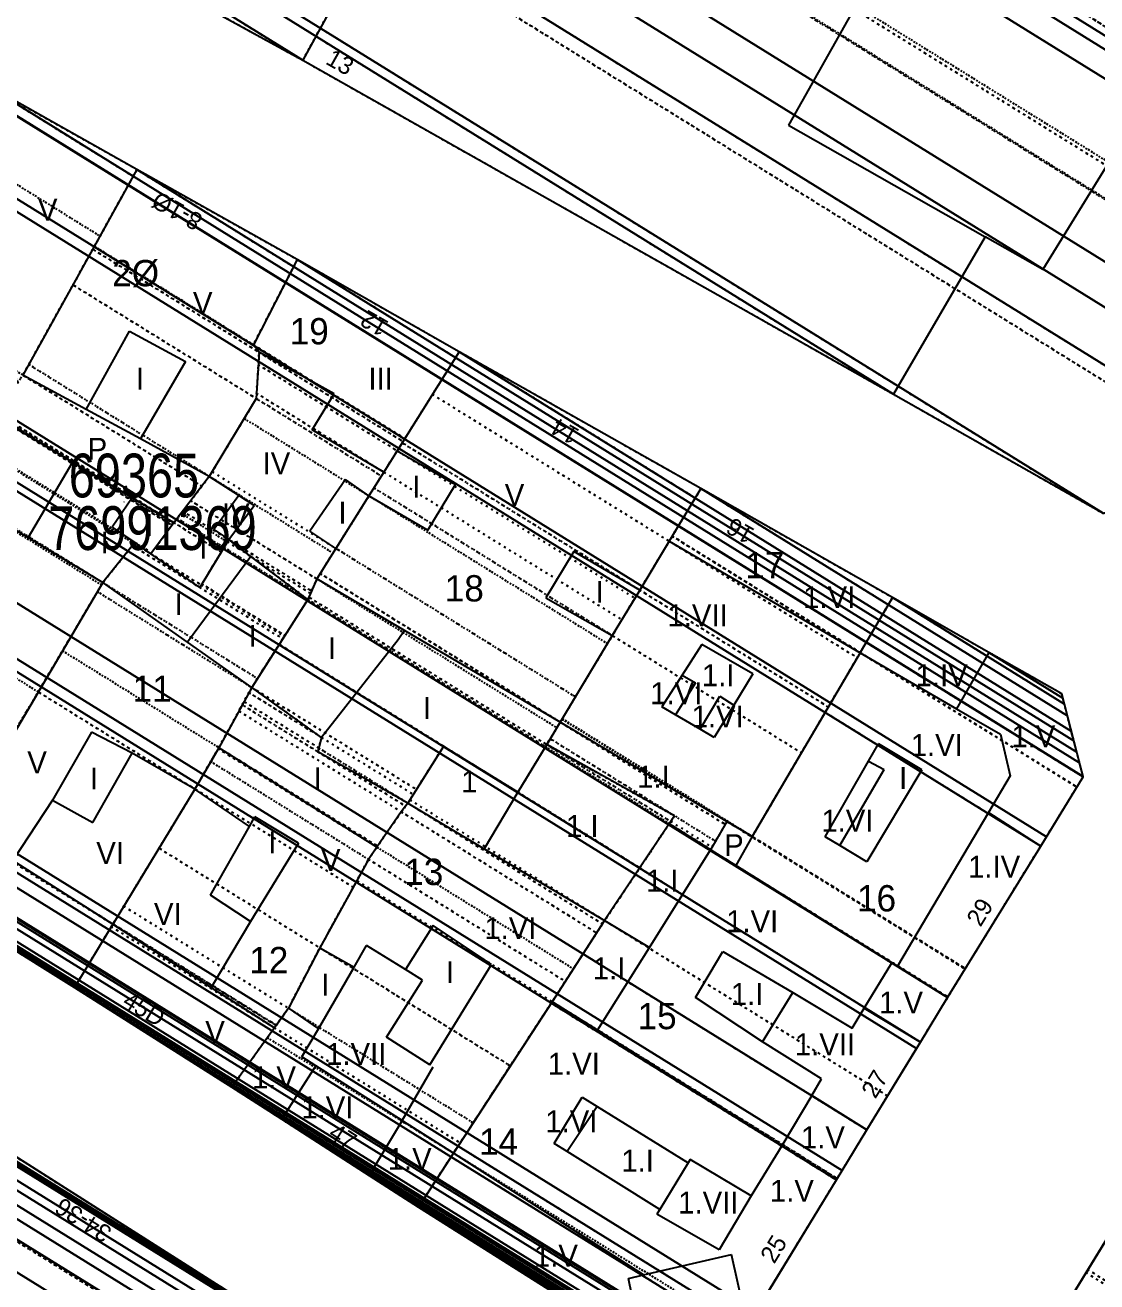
# Model space of a CAD drawing. Extents: x 676646 to 677304, y 613389 to 613969.
# Drawn here: x 676989.6 to 677050.8, y 613655.2 to 613726.9 of the extents above; entities that cross this region are included whole.
import ezdxf
from ezdxf.enums import TextEntityAlignment as Align

# ---------------------------------------------------------------- set-up
doc = ezdxf.new("R2010")
doc.units = 0
doc.header["$MEASUREMENT"] = 0
doc.linetypes.add('DOT', pattern=[0.25, 0, -0.25])
doc.layers.get('0').update_dxf_attribs({"linetype": 'CONTINUOUS'})
for name, color, linetype in [('10', 7, 'CONTINUOUS'), ('11', 7, 'CONTINUOUS'), ('12', 7, 'CONTINUOUS'), ('13', 7, 'CONTINUOUS'), ('22', 7, 'CONTINUOUS'), ('25', 7, 'CONTINUOUS'), ('26', 7, 'CONTINUOUS'), ('27', 7, 'CONTINUOUS'), ('62', 7, 'CONTINUOUS'), ('CONSTRUCTION_CLASS', 7, 'CONTINUOUS')]:
    doc.layers.add(name, color=color, linetype=linetype)
doc.styles.get("Standard").update_dxf_attribs({"font": 'txt', "height": 0.2})

msp = doc.modelspace()

# ---------------------------------------------------------------- linework, layer by layer
at = {"layer": '10', "color": 215, "linetype": 'CONTINUOUS'}
for p, q in [((676995.01, 613730.68), (677005.46, 613724.93)), ((677005.46, 613724.93), (677039.16, 613705.87)), ((676996, 613718.69), (676986.879, 613723.827)), ((677005.15, 613713.56), (676996, 613718.69)), ((677014.39, 613708.3), (677005.15, 613713.56)), ((677028.17, 613700.49), (677014.39, 613708.3)), ((677039.16, 613705.87), (677051.11, 613699.08)), ((677039.098, 613694.272), (677028.17, 613700.49)), ((677044.59, 613691.147), (677039.098, 613694.272)), ((677048.75, 613688.78), (677044.59, 613691.147)), ((677049.97, 613684.04), (677048.75, 613688.78)), ((677047.549, 613680.096), (677049.97, 613684.04)), ((677042.24, 613671.45), (677047.549, 613680.096)), ((676983.64, 613677.52), (676992.44, 613672.03)), ((676992.44, 613672.03), (677001.41, 613666.34)), ((677040.688, 613668.905), (677042.24, 613671.45)), ((677037.634, 613663.895), (677040.688, 613668.905)), ((677004.81, 613652.38), (676979.79, 613668.27)), ((677001.41, 613666.34), (677004.269, 613664.501)), ((677004.269, 613664.501), (677009.255, 613661.294)), ((677035.895, 613661.041), (677037.634, 613663.895)), ((677009.255, 613661.294), (677012.06, 613659.49)), ((677030.83, 613652.734), (677035.895, 613661.041)), ((677053.31, 613660.93), (677045.047, 613647.454)), ((677012.06, 613659.49), (677024.844, 613651.421))]:
    msp.add_line(p, q, dxfattribs=at)
at = {"layer": '11', "color": 215, "linetype": 'CONTINUOUS'}
for p, q in [((677009.559, 613732.422), (677005.46, 613724.93)), ((676996, 613718.69), (676989.495, 613706.966)), ((677005.15, 613713.56), (677002.645, 613708.698)), ((677002.969, 613708.267), (677002.645, 613708.698)), ((677002.969, 613708.267), (677002.811, 613705.63)), ((677014.39, 613708.3), (677010.847, 613702.648)), ((677002.811, 613705.63), (677000.131, 613701.187)), ((676992.319, 613702.004), (676987.956, 613704.612)), ((677010.847, 613702.648), (677010.082, 613701.427)), ((676995.727, 613699.968), (676992.319, 613702.004)), ((677010.082, 613701.427), (677009.237, 613700.079)), ((677000.131, 613701.187), (676998.108, 613698.545)), ((676998.108, 613698.545), (676995.727, 613699.968)), ((677009.237, 613700.079), (677007.354, 613697.076)), ((677028.17, 613700.49), (677026.362, 613697.488)), ((676998.108, 613698.545), (676996.801, 613696.769)), ((676995.888, 613697.414), (676994.056, 613695.124)), ((676996.801, 613696.769), (676995.888, 613697.414)), ((677001.239, 613697.578), (676999.587, 613694.849)), ((677002.508, 613696.618), (677001.239, 613697.578)), ((677007.354, 613697.076), (677006.263, 613695.335)), ((677026.362, 613697.488), (677024.683, 613694.701)), ((676999.587, 613694.849), (676996.801, 613696.769)), ((677005.753, 613694.163), (677002.508, 613696.618)), ((676994.056, 613695.124), (676983.64, 613677.52)), ((677006.263, 613695.335), (677005.753, 613694.163)), ((677024.683, 613694.701), (677023.117, 613692.101)), ((677039.098, 613694.272), (677037.257, 613691.135)), ((677005.753, 613694.163), (677002.548, 613689.148)), ((677023.117, 613692.101), (677020.144, 613687.164)), ((677037.251, 613691.123), (677031.099, 613680.639)), ((677037.257, 613691.135), (677037.251, 613691.123)), ((677002.548, 613689.148), (677000.67, 613685.707)), ((677006.52, 613686.292), (677002.548, 613689.148)), ((677020.142, 613687.159), (677019.373, 613685.883)), ((677020.144, 613687.164), (677020.142, 613687.159)), ((677000.67, 613685.707), (676999.313, 613683.345)), ((677006.52, 613686.292), (677006.322, 613685.472)), ((677013.487, 613685.782), (677011.452, 613682.537)), ((677017.734, 613683.162), (677013.487, 613685.782)), ((677019.373, 613685.883), (677017.734, 613683.162)), ((677026.663, 613681.82), (677019.373, 613685.883)), ((677011.452, 613682.537), (677006.322, 613685.472)), ((676999.313, 613683.345), (676994.638, 613675.648)), ((677011.081, 613682.049), (677009.694, 613680.033)), ((677011.452, 613682.537), (677011.081, 613682.049)), ((677026.363, 613681.37), (677022.679, 613675.838)), ((677026.663, 613681.82), (677026.363, 613681.37)), ((677028.717, 613679.879), (677026.363, 613681.37)), ((677029.655, 613681.497), (677028.717, 613679.879)), ((677031.099, 613680.639), (677029.655, 613681.497)), ((677009.694, 613680.033), (677009.211, 613679.332)), ((677030.153, 613678.984), (677028.717, 613679.879)), ((677009.211, 613679.332), (677006.435, 613674.284)), ((677039.063, 613673.43), (677030.153, 613678.984)), ((676994.626, 613675.629), (676992.44, 613672.03)), ((676994.638, 613675.648), (676994.626, 613675.629)), ((677022.679, 613675.838), (677019.68, 613671.209)), ((677006.435, 613674.284), (677004.644, 613670.835)), ((677039.376, 613673.235), (677039.063, 613673.43)), ((677042.24, 613671.45), (677039.376, 613673.235)), ((677004.644, 613670.835), (677003.844, 613669.722)), ((677019.68, 613671.209), (677014.054, 613662.575)), ((677022.271, 613669.584), (677019.68, 613671.209)), ((677003.844, 613669.722), (677001.41, 613666.34)), ((677032.779, 613662.995), (677022.271, 613669.584)), ((677035.895, 613661.041), (677032.779, 613662.995)), ((677014.054, 613662.575), (677012.06, 613659.49))]:
    msp.add_line(p, q, dxfattribs=at)
at = {"layer": '12', "color": 15, "linetype": 'CONTINUOUS'}
for p, q in [((677043.801, 613740.078), (677033.16, 613721.233)), ((677063.725, 613739.112), (677047.665, 613712.994)), ((677033.16, 613721.233), (677044.377, 613714.854)), ((677044.377, 613714.854), (677039.16, 613705.87)), ((677047.665, 613712.994), (677044.377, 613714.854)), ((676993.115, 613704.999), (676995.585, 613709.465)), ((676995.585, 613709.465), (676998.77, 613707.736)), ((677007.246, 613705.892), (677002.969, 613708.267)), ((676998.77, 613707.736), (676996.199, 613703.323)), ((676993.115, 613704.999), (676989.495, 613706.966)), ((677005.988, 613703.835), (677007.246, 613705.892)), ((676996.199, 613703.323), (676993.115, 613704.999)), ((677010.082, 613701.427), (677005.988, 613703.835)), ((677000.131, 613701.187), (676996.199, 613703.323)), ((677010.847, 613702.648), (677014.176, 613700.726)), ((676992.319, 613702.004), (676989.789, 613697.692)), ((677001.819, 613700.093), (677000.131, 613701.187)), ((677007.902, 613701), (677005.861, 613698.062)), ((677009.237, 613700.079), (677007.902, 613701)), ((677012.603, 613698.113), (677014.176, 613700.726)), ((676985.127, 613700.489), (676989.789, 613697.692)), ((676995.727, 613699.968), (676994.583, 613698.282)), ((677001.819, 613700.093), (677000.386, 613698.153)), ((677002.689, 613699.529), (677001.819, 613700.093)), ((677009.237, 613700.079), (677012.603, 613698.113)), ((677001.239, 613697.578), (677002.689, 613699.529)), ((676994.583, 613698.282), (676995.888, 613697.414)), ((677000.386, 613698.153), (677001.239, 613697.578)), ((677007.354, 613697.076), (677005.861, 613698.062)), ((676989.789, 613697.692), (676994.056, 613695.124)), ((677026.362, 613697.488), (677037.251, 613691.123)), ((677002.508, 613696.618), (676998.885, 613691.725)), ((677020.918, 613696.892), (677019.325, 613694.263)), ((677024.683, 613694.701), (677020.918, 613696.892)), ((676998.885, 613691.725), (676994.056, 613695.124)), ((677011.261, 613692.393), (677006.263, 613695.335)), ((677019.325, 613694.263), (677023.117, 613692.101)), ((677011.261, 613692.393), (677010.901, 613691.855)), ((677020.144, 613687.164), (677011.261, 613692.393)), ((677002.548, 613689.148), (676998.885, 613691.725)), ((677010.901, 613691.855), (677006.52, 613686.292)), ((677028.225, 613691.587), (677027.096, 613689.838)), ((677031.127, 613689.919), (677028.225, 613691.587)), ((677037.251, 613691.123), (677042.756, 613687.929)), ((677044.59, 613691.147), (677042.756, 613687.929)), ((677031.127, 613689.919), (677030.045, 613688.138)), ((677027.096, 613689.838), (677025.932, 613688.034)), ((677027.854, 613689.403), (677026.721, 613687.575)), ((677027.096, 613689.838), (677027.854, 613689.403)), ((677028.118, 613686.763), (677029.251, 613688.642)), ((677029.251, 613688.642), (677030.045, 613688.138)), ((677026.721, 613687.575), (677025.932, 613688.034)), ((677030.045, 613688.138), (677028.925, 613686.294)), ((677042.756, 613687.929), (677045.248, 613686.484)), ((677029.655, 613681.497), (677020.144, 613687.164)), ((677028.118, 613686.763), (677026.721, 613687.575)), ((676993.409, 613686.587), (676991.181, 613682.716)), ((676995.729, 613685.389), (676993.409, 613686.587)), ((677028.925, 613686.294), (677028.118, 613686.763)), ((677045.248, 613686.484), (677045.816, 613684.096)), ((677009.694, 613680.033), (677000.67, 613685.707)), ((677037.735, 613684.945), (677038.302, 613685.935)), ((677040.767, 613684.439), (677038.302, 613685.935)), ((676993.488, 613681.432), (676995.729, 613685.389)), ((676999.313, 613683.345), (676995.729, 613685.389)), ((677035.258, 613680.623), (677037.735, 613684.945)), ((677037.735, 613684.945), (677038.615, 613684.464)), ((677036.088, 613680.12), (677038.615, 613684.464)), ((677040.767, 613684.439), (677037.629, 613679.185)), ((677045.816, 613684.096), (677044.577, 613682.007)), ((677002.413, 613681.216), (676999.313, 613683.345)), ((677017.734, 613683.162), (677015.811, 613679.936)), ((676991.181, 613682.716), (676988.922, 613679.268)), ((676991.181, 613682.716), (676993.488, 613681.432)), ((677011.452, 613682.537), (677015.811, 613679.936)), ((677044.577, 613682.007), (677039.376, 613673.235)), ((677044.577, 613682.007), (677047.549, 613680.096)), ((677002.413, 613681.216), (677002.725, 613681.77)), ((677005.224, 613680.265), (677002.725, 613681.77)), ((677000.203, 613677.289), (677002.413, 613681.216)), ((677031.099, 613680.639), (677030.153, 613678.984)), ((677036.088, 613680.12), (677035.258, 613680.623)), ((677005.224, 613680.265), (677002.477, 613675.787)), ((677015.811, 613679.936), (677022.679, 613675.838)), ((677025.23, 613674.309), (677028.717, 613679.879)), ((677037.629, 613679.185), (677036.088, 613680.12)), ((676988.922, 613679.268), (676994.626, 613675.629)), ((677002.477, 613675.787), (677000.203, 613677.289)), ((676994.626, 613675.629), (677000.241, 613672.031)), ((677002.477, 613675.787), (677000.241, 613672.031)), ((677012.902, 613675.564), (677011.321, 613673.042)), ((677016.232, 613673.342), (677012.902, 613675.564)), ((677022.679, 613675.838), (677025.23, 613674.309)), ((677006.435, 613674.284), (677008.384, 613673.178)), ((677008.384, 613673.178), (677009.105, 613674.422)), ((677011.321, 613673.042), (677009.105, 613674.422)), ((677022.271, 613669.584), (677025.23, 613674.309)), ((677027.859, 613671.452), (677029.422, 613674.068)), ((677029.422, 613674.068), (677033.418, 613671.743)), ((677037.49, 613670.838), (677039.063, 613673.43)), ((677006.351, 613669.668), (677008.384, 613673.178)), ((677012.284, 613672.442), (677011.321, 613673.042)), ((677012.708, 613667.611), (677016.232, 613673.342)), ((677000.241, 613672.031), (677003.844, 613669.722)), ((677010.236, 613669.19), (677012.284, 613672.442)), ((677031.684, 613668.926), (677027.859, 613671.452)), ((677031.684, 613668.926), (677033.418, 613671.743)), ((677033.418, 613671.743), (677036.804, 613669.706)), ((677004.644, 613670.835), (677006.351, 613669.668)), ((677036.804, 613669.706), (677037.49, 613670.838)), ((677037.49, 613670.838), (677040.688, 613668.905)), ((677005.401, 613668.064), (677006.351, 613669.668)), ((677012.708, 613667.611), (677010.236, 613669.19)), ((677035.054, 613666.814), (677031.684, 613668.926)), ((677006.199, 613667.556), (677005.401, 613668.064)), ((677004.269, 613664.501), (677006.199, 613667.556)), ((677011.125, 613664.432), (677006.199, 613667.556)), ((677011.125, 613664.432), (677012.903, 613667.486)), ((677034.505, 613665.864), (677035.054, 613666.814)), ((677019.806, 613663.129), (677021.406, 613665.761)), ((677021.406, 613665.761), (677022.252, 613665.237)), ((677034.505, 613665.864), (677032.779, 613662.995)), ((677037.634, 613663.895), (677034.505, 613665.864)), ((677022.252, 613665.237), (677020.537, 613662.67)), ((677022.252, 613665.237), (677027.445, 613662.025)), ((677011.125, 613664.432), (677009.255, 613661.294)), ((677011.202, 613664.384), (677011.125, 613664.432)), ((677014.054, 613662.575), (677011.202, 613664.384)), ((677020.537, 613662.67), (677019.806, 613663.129)), ((677025.825, 613659.353), (677020.537, 613662.67)), ((677032.779, 613662.995), (677031.045, 613660.128)), ((677024.9, 613655.625), (677014.054, 613662.575)), ((677027.445, 613662.025), (677025.825, 613659.353)), ((677027.556, 613662.209), (677027.445, 613662.025)), ((677031.045, 613660.128), (677027.556, 613662.209)), ((677031.045, 613660.128), (677029.203, 613657.052)), ((677025.825, 613659.353), (677025.665, 613659.088)), ((677029.203, 613657.052), (677025.665, 613659.088)), ((677024.9, 613655.625), (677029.912, 613656.795)), ((677030.83, 613652.734), (677029.912, 613656.795)), ((677024.042, 613655.425), (677024.9, 613655.625)), ((677024.844, 613651.421), (677024.042, 613655.425))]:
    msp.add_line(p, q, dxfattribs=at)

# ---------------------------------------------------------------- texts
at = {"layer": '13', "color": 15, "linetype": 'CONTINUOUS'}
for s, p in [('V', (676990.912, 613716.405)), ('V', (676999.755, 613711.079)), ('I', (676996.172, 613706.758)), ('III', (677009.903, 613706.758)), ('P', (676993.75, 613702.761)), ('IV', (677003.958, 613701.935)), ('I', (677011.936, 613700.603)), ('V', (677017.54, 613700.126)), ('IV', (677001.647, 613699.021)), ('I', (677007.728, 613699.121)), ('I', (676996.702, 613698.41)), ('I', (676994.162, 613697.413)), ('I', (676999.79, 613697.112)), ('I', (677022.399, 613694.599)), ('1.VI', (677035.49, 613694.296)), ('I', (676998.383, 613693.896)), ('1.VII', (677027.982, 613693.258)), ('I', (677002.603, 613692.087)), ('I', (677007.125, 613691.384)), ('1.I', (677029.156, 613689.841)), ('1.IV', (677041.903, 613689.841)), ('1.VI', (677026.765, 613688.813)), ('I', (677012.551, 613687.967)), ('1.VI', (677029.128, 613687.486)), ('1.VI', (677041.622, 613685.857)), ('1.V', (677047.133, 613686.36)), ('V', (676990.307, 613684.864)), ('I', (676993.56, 613683.948)), ('I', (677006.314, 613683.964)), ('1', (677014.961, 613683.778)), ('1.I', (677025.462, 613684.048)), ('I', (677039.706, 613683.981)), ('1.VI', (677036.527, 613681.54)), ('1.I', (677021.404, 613681.235)), ('I', (677003.729, 613680.31)), ('P', (677030.053, 613680.142)), ('VI', (676994.473, 613679.692)), ('V', (677007.058, 613679.299)), ('1.IV', (677044.893, 613678.915)), ('1.I', (677025.964, 613678.12)), ('VI', (676997.763, 613676.211)), ('1.VI', (677031.095, 613675.802)), ('1.VI', (677017.305, 613675.407)), ('I', (677013.858, 613672.895)), ('1.I', (677022.93, 613673.117)), ('I', (677006.752, 613672.181)), ('1.I', (677030.804, 613671.652)), ('1.V', (677039.584, 613671.164)), ('V', (677000.458, 613669.478)), ('1.VII', (677035.246, 613668.783)), ('1.VII', (677008.512, 613668.234)), ('1.VI', (677020.923, 613667.669)), ('1.V', (677003.818, 613666.891)), ('1.VI', (677006.864, 613665.182)), ('1.VI', (677020.78, 613664.389)), ('1.V', (677035.129, 613663.473)), ('1.V', (677011.561, 613662.243)), ('1.I', (677024.558, 613662.143)), ('1.V', (677033.359, 613660.421)), ('1.VII', (677028.593, 613659.75)), ('1.V', (677019.901, 613656.716))]:
    msp.add_text(s, height=1.25, dxfattribs=at).set_placement(p, align=Align.MIDDLE)
at = {"layer": '22', "color": 7, "linetype": 'CONTINUOUS'}
for s, rotation, p in [('13', 330.58764, (677007.595, 613724.827)), ('8-1%%c', 150.72258, (676998.289, 613716.326)), ('12', 150.34869, (677009.532, 613709.91)), ('14', 150.45702, (677020.409, 613703.75)), ('16', 150.36017, (677030.406, 613698.08)), ('29', 58.45093, (677044.076, 613676.325)), ('45D', 328.97601, (676996.411, 613670.796)), ('27', 58.63279, (677038.073, 613666.525)), ('47', 327.25118, (677007.752, 613663.52)), ('34-36', 147.5807, (676992.939, 613658.741)), ('25', 58.63279, (677032.311, 613657.105))]:
    msp.add_text(s, height=1, rotation=rotation, dxfattribs=at).set_placement(p, align=Align.MIDDLE)
at = {"layer": '25', "color": 215, "linetype": 'CONTINUOUS', "width": 0.8}
msp.add_text('69365', height=2.5, dxfattribs=at).set_placement((676995.832, 613701.237), align=Align.MIDDLE)
at = {"layer": '26', "color": 215, "linetype": 'CONTINUOUS', "width": 0.8}
msp.add_text('76991369', height=2.5, dxfattribs=at).set_placement((676996.886, 613698.237), align=Align.MIDDLE)
at = {"layer": '26', "color": 215, "linetype": 'CONTINUOUS'}
msp.add_text('O', height=0.1, dxfattribs=at).set_placement((676995.277, 613699.737), align=Align.MIDDLE)
at = {"layer": '27', "color": 215, "linetype": 'CONTINUOUS'}
for s, p in [('2%%c', (676995.929, 613712.787)), ('19', (677005.831, 613709.471)), ('17', (677031.812, 613696.127)), ('18', (677014.673, 613694.8)), ('11', (676996.87, 613689.073)), ('13', (677012.364, 613678.622)), ('16', (677038.188, 613677.115)), ('12', (677003.522, 613673.598)), ('15', (677025.67, 613670.382)), ('14', (677016.63, 613663.229))]:
    msp.add_text(s, height=1.5, dxfattribs=at).set_placement(p, align=Align.MIDDLE)

# ---------------------------------------------------------------- meshes
at = {"color": 7, "linetype": 'DOT'}
mesh = msp.add_polyface(dxfattribs=at)
corners = [(677005.46, 613724.93), (677005.46, 613724.93), (677039.16, 613705.87), (677006.209, 613726.3), (677051.11, 613699.08), (677006.462, 613726.762), (677059.697, 613701.336), (677009.559, 613732.422), (677060.74, 613701.61), (677009.937, 613733.108), (677064.972, 613708.461), (677013.6, 613740.312), (677013.832, 613740.168), (677065, 613708.508), (677013.628, 613740.359), (677013.858, 613740.216), (677065.858, 613709.896), (677014.453, 613741.767), (677065.977, 613710.089), (677019.476, 613738.92), (677069.378, 613715.596), (677025.913, 613742.545), (677022.628, 613744.582), (677069.385, 613715.607), (677025.918, 613742.557), (677022.666, 613744.573), (677022.634, 613744.593), (677069.385, 613715.607), (677025.918, 613742.557), (677022.634, 613744.593), (677070.862, 613717.998), (677027.105, 613745.127), (677072.001, 613719.842), (677028.021, 613747.11), (677075.837, 613726.053), (677032.808, 613752.732), (677077.016, 613727.962), (677021.627, 613762.303), (677078.365, 613730.146), (677066.824, 613737.302), (677024.205, 613763.726), (677078.41, 613730.218), (677070.999, 613734.813), (677066.868, 613737.375), (677024.29, 613763.773), (677079.63, 613732.194), (677072.455, 613736.643), (677068.064, 613739.366), (677026.621, 613765.06), (677079.638, 613732.207), (677072.81, 613736.44), (677068.071, 613739.378), (677026.635, 613765.068), (677079.64, 613732.21), (677068.073, 613739.381), (677026.639, 613765.071), (677068.978, 613740.887), (677028.402, 613766.044), (677068.64, 613741.298), (677028.574, 613766.139), (677068.822, 613741.462), (677036.6, 613761.44), (677028.811, 613766.269), (677068.827, 613741.467), (677036.613, 613761.44), (677033.42, 613763.42), (677028.818, 613766.273), (677069.129, 613741.74), (677037.34, 613761.45), (677029.21, 613766.49), (677070.112, 613742.631), (677039.71, 613761.48), (677071.135, 613743.557), (677040.005, 613762.858), (677071.416, 613743.812), (677061.33, 613750.065), (677040.086, 613763.236), (677071.418, 613743.813), (677061.332, 613750.067), (677060.926, 613750.319), (677040.087, 613763.239), (677071.461, 613743.852), (677061.363, 613750.113), (677052.796, 613755.424), (677042.542, 613761.782), (677071.501, 613743.888), (677061.393, 613750.156), (677044.886, 613760.39), (677079.265, 613750.916), (677067.113, 613758.45), (677077.265, 613752.981), (677067.512, 613759.028), (677068.446, 613760.382)]
mesh.append_faces([[corners[k] for k in face] for face in [(0, 1, 2, 3), (3, 2, 4, 5), (5, 4, 6, 7), (7, 6, 8, 9), (9, 8, 10, 12), (11, 11, 15, 14), (12, 10, 13, 15), (14, 13, 16, 17), (17, 16, 18, 19), (19, 18, 20, 22), (22, 21, 25, 26), (21, 20, 23, 24), (26, 25, 29, 29), (24, 23, 27, 28), (28, 27, 30, 31), (31, 30, 32, 33), (33, 32, 34, 35), (35, 34, 36, 37), (37, 36, 38, 40), (40, 39, 43, 44), (39, 38, 41, 42), (44, 43, 47, 48), (42, 41, 45, 46), (48, 47, 51, 52), (46, 45, 49, 50), (52, 51, 54, 55), (50, 49, 53, 53), (55, 54, 56, 57), (57, 56, 58, 59), (59, 58, 60, 62), (62, 61, 65, 66), (61, 60, 63, 64), (66, 65, 69, 69), (64, 63, 67, 68), (68, 67, 70, 71), (71, 70, 72, 73), (73, 72, 74, 76), (76, 75, 79, 80), (75, 74, 77, 78), (80, 79, 83, 84), (78, 77, 81, 82), (84, 83, 87, 87), (82, 81, 85, 86), (86, 85, 88, 89), (89, 88, 90, 91), (91, 90, 92, 92)]], dxfattribs={"vtx0": -1, "vtx2": -1, "color": 7})
mesh = msp.add_polyface(dxfattribs=at)
corners = [(676995.01, 613730.68), (676995.01, 613730.68), (677005.46, 613724.93), (676995.32, 613731.217), (677008.435, 613730.367), (676998.412, 613736.581), (677009.559, 613732.422), (676999.687, 613738.543), (677009.916, 613733.068), (677000.089, 613739.161), (677011.278, 613735.539), (677001.229, 613741.77), (677012.642, 613738.012), (677002.37, 613744.381), (677013.832, 613740.168), (677013.6, 613740.312), (677003.822, 613746.374), (677013.858, 613740.216), (677013.628, 613740.359), (677003.854, 613746.418), (677014.453, 613741.767), (677004.818, 613747.741), (677019.476, 613738.92), (677004.952, 613747.925), (677020.817, 613741.329), (677006.578, 613750.157), (677021.394, 613742.366), (677007.05, 613751.26), (677022.634, 613744.593), (677008.382, 613753.429), (677017.217, 613747.977), (677008.393, 613753.448), (677008.99, 613754.42)]
mesh.append_faces([[corners[k] for k in face] for face in [(0, 1, 2, 3), (3, 2, 4, 5), (5, 4, 6, 7), (7, 6, 8, 9), (9, 8, 10, 11), (11, 10, 12, 13), (13, 12, 14, 16), (16, 15, 18, 19), (15, 14, 17, 17), (19, 18, 20, 21), (21, 20, 22, 23), (23, 22, 24, 25), (25, 24, 26, 27), (27, 26, 28, 29), (29, 28, 30, 31), (31, 30, 32, 32)]], dxfattribs={"vtx0": -1, "vtx2": -1, "color": 7})
mesh = msp.add_polyface(dxfattribs=at)
corners = [(676983.64, 613677.52), (676974.85, 613683.117), (676983.704, 613677.628), (676974.85, 613683.117), (676985.861, 613681.274), (676977.007, 613686.763), (676985.865, 613681.28), (676977.011, 613686.769), (676990.368, 613688.891), (676981.514, 613694.381), (676993.982, 613694.999), (676985.127, 613700.489), (676994.056, 613695.124), (676985.202, 613700.613), (676995.846, 613697.361), (676996.801, 613696.769), (676986.675, 613703.047), (676995.888, 613697.414), (676996.841, 613696.823), (676986.71, 613703.104), (676997.993, 613698.389), (676987.956, 613704.612), (676987.714, 613704.762), (676998.003, 613698.402), (676988.806, 613704.104), (676987.722, 613704.776), (676998.042, 613698.456), (676992.319, 613702.004), (676998.081, 613698.508), (676995.727, 613699.968), (676998.108, 613698.545)]
mesh.append_faces([[corners[k] for k in face] for face in [(0, 0, 2, 1), (3, 2, 4, 5), (5, 4, 6, 7), (7, 6, 8, 9), (9, 8, 10, 11), (11, 10, 12, 13), (13, 12, 14, 16), (16, 14, 17, 19), (15, 15, 18, 17), (19, 18, 20, 22), (22, 21, 25, 25), (21, 20, 23, 24), (24, 23, 26, 27), (27, 26, 28, 29), (29, 28, 30, 30)]], dxfattribs={"vtx0": -1, "vtx2": -1, "color": 7})
mesh = msp.add_polyface(dxfattribs=at)
corners = [(676992.44, 613672.03), (676983.64, 613677.52), (676992.455, 613672.055), (676983.64, 613677.52), (676994.626, 613675.629), (676985.77, 613681.12), (676994.638, 613675.648), (676985.781, 613681.139), (676999.313, 613683.345), (676990.368, 613688.891), (677000.67, 613685.707), (676991.755, 613691.235), (677002.548, 613689.148), (676993.748, 613694.604), (677002.873, 613689.657), (676994.056, 613695.124), (677004.317, 613691.916), (676999.587, 613694.849), (676995.743, 613697.232), (677004.405, 613692.054), (676999.672, 613694.989), (676996.801, 613696.769), (676995.846, 613697.361), (677004.441, 613692.111), (676999.707, 613695.046), (676995.888, 613697.414), (677005.753, 613694.163), (677000.968, 613697.13), (677002.508, 613696.618), (677001.163, 613697.452), (677001.239, 613697.578)]
mesh.append_faces([[corners[k] for k in face] for face in [(0, 0, 2, 1), (3, 2, 4, 5), (5, 4, 6, 7), (7, 6, 8, 9), (9, 8, 10, 11), (11, 10, 12, 13), (13, 12, 14, 15), (15, 14, 16, 18), (18, 17, 21, 22), (17, 16, 19, 20), (22, 21, 25, 25), (20, 19, 23, 24), (24, 23, 26, 27), (27, 26, 28, 29), (29, 28, 30, 30)]], dxfattribs={"vtx0": -1, "vtx2": -1, "color": 7})
mesh = msp.add_polyface(dxfattribs=at)
corners = [(677001.41, 613666.34), (676992.44, 613672.03), (677001.474, 613666.429), (676992.44, 613672.03), (677003.844, 613669.722), (676994.541, 613675.49), (677003.939, 613669.855), (676994.626, 613675.629), (677003.953, 613669.873), (676994.638, 613675.648), (677004.644, 613670.835), (676995.252, 613676.658), (677006.435, 613674.284), (676997.263, 613679.97), (677008.34, 613677.748), (676999.313, 613683.345), (677009.211, 613679.332), (677000.213, 613684.911), (677009.694, 613680.033), (677000.637, 613685.649), (677009.732, 613680.088), (677000.67, 613685.707), (677011.081, 613682.049), (677001.811, 613687.797), (677011.325, 613682.37), (677006.322, 613685.472), (677002.003, 613688.15), (677011.452, 613682.537), (677006.374, 613685.686), (677002.103, 613688.333), (677006.52, 613686.292), (677002.388, 613688.854), (677002.548, 613689.148)]
mesh.append_faces([[corners[k] for k in face] for face in [(0, 0, 2, 1), (3, 2, 4, 5), (5, 4, 6, 7), (7, 6, 8, 9), (9, 8, 10, 11), (11, 10, 12, 13), (13, 12, 14, 15), (15, 14, 16, 17), (17, 16, 18, 19), (19, 18, 20, 21), (21, 20, 22, 23), (23, 22, 24, 26), (26, 25, 28, 29), (25, 24, 27, 27), (29, 28, 30, 31), (31, 30, 32, 32)]], dxfattribs={"vtx0": -1, "vtx2": -1, "color": 7})
mesh = msp.add_polyface(dxfattribs=at)
corners = [(677012.06, 613659.49), (677009.255, 613661.294), (677012.09, 613659.536), (677004.269, 613664.501), (677012.143, 613659.619), (677001.41, 613666.34), (677012.174, 613659.666), (677001.41, 613666.34), (677014.054, 613662.575), (677003.438, 613669.157), (677014.433, 613663.157), (677003.844, 613669.722), (677015.18, 613664.303), (677004.644, 613670.835), (677017.296, 613667.55), (677006.435, 613674.284), (677019.68, 613671.209), (677008.542, 613678.115), (677020.434, 613672.373), (677009.211, 613679.332), (677020.897, 613673.087), (677009.694, 613680.033), (677022.226, 613675.139), (677011.081, 613682.049), (677022.558, 613675.651), (677011.452, 613682.537), (677022.679, 613675.838), (677011.57, 613682.726), (677024.68, 613678.842), (677013.487, 613685.782), (677024.686, 613678.852), (677017.734, 613683.162), (677026.363, 613681.37), (677019.294, 613685.753), (677026.448, 613681.497), (677019.373, 613685.883), (677026.663, 613681.82)]
mesh.append_faces([[corners[k] for k in face] for face in [(0, 0, 2, 1), (1, 2, 4, 3), (3, 4, 6, 5), (7, 6, 8, 9), (9, 8, 10, 11), (11, 10, 12, 13), (13, 12, 14, 15), (15, 14, 16, 17), (17, 16, 18, 19), (19, 18, 20, 21), (21, 20, 22, 23), (23, 22, 24, 25), (25, 24, 26, 27), (27, 26, 28, 29), (29, 28, 30, 31), (31, 30, 32, 33), (33, 32, 34, 35), (35, 34, 36, 36)]], dxfattribs={"vtx0": -1, "vtx2": -1, "color": 7})
mesh = msp.add_polyface(dxfattribs=at)
corners = [(677025.59, 613650.95), (677024.844, 613651.421), (677025.6, 613650.952), (677012.06, 613659.49), (677025.766, 613650.992), (677012.06, 613659.49), (677030.45, 613652.11), (677013.916, 613662.361), (677030.582, 613652.327), (677014.054, 613662.575), (677030.83, 613652.734), (677014.314, 613662.974), (677035.895, 613661.041), (677019.627, 613671.127), (677032.779, 613662.995), (677019.637, 613671.143), (677022.271, 613669.584), (677019.671, 613671.196), (677019.68, 613671.209)]
mesh.append_faces([[corners[k] for k in face] for face in [(0, 0, 2, 1), (1, 2, 4, 3), (5, 4, 6, 7), (7, 6, 8, 9), (9, 8, 10, 11), (11, 10, 12, 13), (13, 12, 14, 15), (15, 14, 16, 17), (17, 16, 18, 18)]], dxfattribs={"vtx0": -1, "vtx2": -1, "color": 7})
mesh = msp.add_polyface(dxfattribs=at)
corners = [(677062.36, 613627.07), (677056.807, 613630.902), (677062.498, 613627.373), (677047.021, 613637.654), (677062.741, 613627.907), (677044.23, 613639.58), (677062.811, 613628.06), (677043.15, 613644.36), (677064.271, 613631.265), (677043.15, 613644.36), (677064.276, 613631.275), (677043.156, 613644.37), (677065.788, 613634.594), (677045.047, 613647.454), (677065.818, 613634.66), (677045.084, 613647.515), (677067.679, 613639.248), (677047.635, 613651.675), (677068.03, 613640.113), (677048.116, 613652.46), (677069.493, 613643.747), (677050.134, 613655.75), (677067.63, 613645.134), (677050.237, 613655.918), (677070.048, 613648.486), (677052.392, 613659.433), (677067.919, 613650.106), (677052.525, 613659.65), (677065.994, 613651.571), (677052.646, 613659.847), (677056.372, 613658.971), (677053.283, 613660.886), (677054.028, 613660.47), (677053.303, 613660.919), (677054.009, 613660.483), (677053.304, 613660.92), (677053.31, 613660.93)]
mesh.append_faces([[corners[k] for k in face] for face in [(0, 0, 2, 1), (1, 2, 4, 3), (3, 4, 6, 5), (5, 6, 8, 7), (9, 8, 10, 11), (11, 10, 12, 13), (13, 12, 14, 15), (15, 14, 16, 17), (17, 16, 18, 19), (19, 18, 20, 21), (21, 20, 22, 23), (23, 22, 24, 25), (25, 24, 26, 27), (27, 26, 28, 29), (29, 28, 30, 31), (31, 30, 32, 33), (33, 32, 34, 35), (35, 34, 36, 36)]], dxfattribs={"vtx0": -1, "vtx2": -1, "color": 7})
at = {"layer": '62', "color": 7, "linetype": 'CONTINUOUS'}
mesh = msp.add_polyface(dxfattribs=at)
corners = [(676980.67, 613738.85), (676995.01, 613730.68), (676981.016, 613739.357), (677005.46, 613724.93), (676981.365, 613739.869), (677039.16, 613705.87), (676982.245, 613741.158), (677051.11, 613699.08), (676982.542, 613741.593), (676994.609, 613758.974), (677007.05, 613751.26), (677001.06, 613756.65), (676995.44, 613760.135), (676995.83, 613760.68), (677001.25, 613761.25), (677007.39, 613757.63), (677000.504, 613761.9), (677007.827, 613757.867), (676998.472, 613763.668), (677007.86, 613757.885), (676998.32, 613763.8), (677007.876, 613757.894), (676998.33, 613763.812), (677007.892, 613757.902), (676998.341, 613763.824), (677008.087, 613758.008), (676998.469, 613763.971), (677008.143, 613758.038), (676998.505, 613764.014), (677008.618, 613758.297), (676998.818, 613764.373), (677008.65, 613758.314), (676998.839, 613764.397), (677008.816, 613758.404), (676998.948, 613764.523), (677010.654, 613759.401), (677000.154, 613765.911), (676945.64, 613799.71), (676981.663, 613777.375), (677001.62, 613767.6), (676946.89, 613801.533), (677012.888, 613760.614), (677014.266, 613761.362), (676947.66, 613802.658), (677015.213, 613761.875), (676948.19, 613803.43), (677015.373, 613761.962), (676946.49, 613804.67), (677016.744, 613762.706), (676947.281, 613805.774), (676949.11, 613804.64), (677016.864, 613762.771), (676949.179, 613804.736), (677019.001, 613763.931), (676950.414, 613806.456), (677020.86, 613764.94), (676951.488, 613807.951), (677022.348, 613765.692), (676952.32, 613809.11), (677022.525, 613765.782), (676950.61, 613810.37), (677023.53, 613766.29), (676951.205, 613811.132), (677023.986, 613766.565), (676951.498, 613811.508), (676953.27, 613810.41), (677024.097, 613766.633), (676953.336, 613810.505), (677024.105, 613766.637), (676953.341, 613810.511), (677024.109, 613766.64), (676953.343, 613810.515), (677025.861, 613767.697), (676954.39, 613812.01)]
mesh.append_faces([[corners[k] for k in face] for face in [(0, 0, 1, 2), (2, 1, 3, 4), (4, 3, 5, 6), (6, 5, 7, 8), (9, 10, 11, 12), (12, 11, 13, 13), (14, 14, 15, 16), (16, 15, 17, 18), (18, 17, 19, 20), (20, 19, 21, 22), (22, 21, 23, 24), (24, 23, 25, 26), (26, 25, 27, 28), (28, 27, 29, 30), (30, 29, 31, 32), (32, 31, 33, 34), (34, 33, 35, 36), (37, 38, 39, 40), (36, 35, 41, 39), (40, 41, 42, 43), (43, 42, 44, 45), (45, 44, 46, 47), (47, 46, 48, 49), (50, 48, 51, 52), (52, 51, 53, 54), (54, 53, 55, 56), (56, 55, 57, 58), (58, 57, 59, 60), (60, 59, 61, 62), (62, 61, 63, 64), (65, 63, 66, 67), (67, 66, 68, 69), (69, 68, 70, 71), (71, 70, 72, 73)]], dxfattribs={"vtx0": -1, "vtx2": -1, "color": 7})
mesh = msp.add_polyface(dxfattribs=at)
corners = [(676982.542, 613741.593), (677051.11, 613699.08), (677060.74, 613701.61), (676986.618, 613747.566), (677062.223, 613704.011), (676988.21, 613749.9), (677063.383, 613705.889), (676989.43, 613751.74), (677068.047, 613713.441), (676994.609, 613758.974), (677007.05, 613751.26), (677068.796, 613714.653), (677007.795, 613752.474), (677069.148, 613715.223), (677008.145, 613753.044), (677069.996, 613716.596), (677008.99, 613754.42), (677070.519, 613717.443), (677009.75, 613755.12), (677070.823, 613717.935), (677010.29, 613755.465), (677070.903, 613718.065), (677010.433, 613755.557), (677070.987, 613718.2), (677010.581, 613755.651), (677071.214, 613718.567), (677010.985, 613755.91), (677071.231, 613718.595), (677011.015, 613755.929), (677071.239, 613718.608), (677011.03, 613755.938), (677071.247, 613718.622), (677011.045, 613755.948), (677071.348, 613718.786), (677011.225, 613756.063), (677071.377, 613718.833), (677011.276, 613756.096), (677071.624, 613719.232), (677011.715, 613756.376), (677071.641, 613719.259), (677011.745, 613756.395), (677071.727, 613719.399), (677011.898, 613756.493), (677072.681, 613720.944), (677013.595, 613757.578), (677073.842, 613722.822), (677015.658, 613758.897), (677074.557, 613723.981), (677016.93, 613759.71), (677075.049, 613724.777), (677017.869, 613760.228), (677075.132, 613724.911), (677018.028, 613760.316), (677075.844, 613726.064), (677019.388, 613761.067), (677075.906, 613726.165), (677019.507, 613761.132), (677077.016, 613727.962), (677021.627, 613762.303), (677077.981, 613729.524), (677023.471, 613763.321), (677078.729, 613730.735), (677024.9, 613764.11), (677078.819, 613730.88), (677025.07, 613764.204), (677079.324, 613731.698), (677026.035, 613764.737), (677079.573, 613732.101), (677026.511, 613765), (677079.634, 613732.2), (677026.627, 613765.064), (677072.81, 613736.44), (677079.638, 613732.207), (677079.64, 613732.21)]
mesh.append_faces([[corners[k] for k in face] for face in [(0, 1, 2, 3), (3, 2, 4, 5), (5, 4, 6, 7), (7, 6, 8, 9), (10, 8, 11, 12), (12, 11, 13, 14), (14, 13, 15, 16), (16, 15, 17, 18), (18, 17, 19, 20), (20, 19, 21, 22), (22, 21, 23, 24), (24, 23, 25, 26), (26, 25, 27, 28), (28, 27, 29, 30), (30, 29, 31, 32), (32, 31, 33, 34), (34, 33, 35, 36), (36, 35, 37, 38), (38, 37, 39, 40), (40, 39, 41, 42), (42, 41, 43, 44), (44, 43, 45, 46), (46, 45, 47, 48), (48, 47, 49, 50), (50, 49, 51, 52), (52, 51, 53, 54), (54, 53, 55, 56), (56, 55, 57, 58), (58, 57, 59, 60), (60, 59, 61, 62), (62, 61, 63, 64), (64, 63, 65, 66), (66, 65, 67, 68), (68, 67, 69, 70), (71, 72, 73, 73)]], dxfattribs={"vtx0": -1, "vtx2": -1, "color": 7})
mesh = msp.add_polyface(dxfattribs=at)
corners = [(677025.59, 613650.95), (677024.844, 613651.421), (677025.6, 613650.952), (677012.06, 613659.49), (677025.766, 613650.992), (677009.255, 613661.294), (677025.842, 613651.01), (677004.269, 613664.501), (677025.976, 613651.042), (677001.41, 613666.34), (677026.054, 613651.061), (676992.44, 613672.03), (677026.203, 613651.096), (676983.64, 613677.52), (677026.243, 613651.106), (676974.85, 613683.117), (677026.414, 613651.147), (676966.08, 613688.7), (677026.584, 613651.187), (676950.67, 613698.49), (677026.858, 613651.253), (676951.02, 613699), (677027.705, 613651.455), (676946.35, 613702.3), (677028.176, 613651.567), (676943.65, 613704.15), (677028.381, 613651.616), (676940.85, 613705.95), (677028.456, 613651.634), (676939.987, 613708.198), (677030.45, 613652.11), (676939.553, 613709.326), (677030.83, 613652.734), (676939.01, 613710.74), (677031.307, 613653.516), (676939.01, 613710.74), (677035.895, 613661.041), (676940.699, 613720.063), (677036.223, 613661.58), (676940.82, 613720.73), (677037.634, 613663.895), (676941.253, 613723.652), (677040.463, 613668.537), (676942.12, 613729.51), (677040.688, 613668.905), (676942.323, 613729.892), (677042.24, 613671.45), (676943.723, 613732.531), (677047.549, 613680.096), (676948.49, 613741.513), (677047.872, 613680.622), (676948.78, 613742.06), (677049.97, 613684.04), (676975.316, 613730.326), (677049.964, 613684.062), (676975.42, 613730.28), (677049.765, 613684.837), (676986.879, 613723.827), (677049.606, 613685.454), (676996, 613718.69), (677049.44, 613686.1), (677005.15, 613713.56), (677049.296, 613686.658), (677014.39, 613708.3), (677049.071, 613687.531), (677028.17, 613700.49), (677048.901, 613688.194), (677039.098, 613694.272), (677048.815, 613688.527), (677044.59, 613691.147), (677048.75, 613688.78)]
mesh.append_faces([[corners[k] for k in face] for face in [(0, 0, 2, 1), (1, 2, 4, 3), (3, 4, 6, 5), (5, 6, 8, 7), (7, 8, 10, 9), (9, 10, 12, 11), (11, 12, 14, 13), (13, 14, 16, 15), (15, 16, 18, 17), (17, 18, 20, 19), (19, 20, 22, 21), (21, 22, 24, 23), (23, 24, 26, 25), (25, 26, 28, 27), (27, 28, 30, 29), (29, 30, 32, 31), (31, 32, 34, 33), (35, 34, 36, 37), (37, 36, 38, 39), (39, 38, 40, 41), (41, 40, 42, 43), (43, 42, 44, 45), (45, 44, 46, 47), (47, 46, 48, 49), (49, 48, 50, 51), (51, 50, 52, 53), (53, 52, 54, 55), (55, 54, 56, 57), (57, 56, 58, 59), (59, 58, 60, 61), (61, 60, 62, 63), (63, 62, 64, 65), (65, 64, 66, 67), (67, 66, 68, 69), (69, 68, 70, 70)]], dxfattribs={"vtx0": -1, "vtx2": -1, "color": 7})
mesh = msp.add_polyface(dxfattribs=at)
corners = [(676904.92, 613618.05), (676898.61, 613621.99), (676905.099, 613617.967), (676898.61, 613621.99), (676912.51, 613614.52), (676898.959, 613622.922), (676916.44, 613614.99), (676899.843, 613625.28), (676918.642, 613616.511), (676900.721, 613627.622), (676921.903, 613618.762), (676902.02, 613631.09), (676929.91, 613624.29), (676905.827, 613639.222), (676934.892, 613627.714), (676908.19, 613644.27), (676948.33, 613636.95), (676916.056, 613656.96), (676951.545, 613639.165), (676917.94, 613660), (676952.51, 613639.83), (676918.439, 613660.954), (676967.142, 613631.747), (676918.83, 613661.7), (676974.659, 613627.593), (676978.1, 613625.46), (676919.058, 613662.066), (676978.05, 613625.72), (676981.11, 613623.823), (676919.161, 613662.232), (676981.549, 613623.584), (676919.176, 613662.256), (676986.435, 613620.927), (676919.343, 613662.525), (676989.96, 613619.01), (676919.463, 613662.718), (676994.051, 613616.826), (676919.621, 613662.973), (676998.083, 613614.672), (676919.777, 613663.222), (677002.02, 613612.57), (676919.929, 613663.467), (677006.86, 613613.82), (676921.836, 613666.535), (677007.031, 613614.099), (676922.009, 613666.813), (677008.193, 613615.994), (676923.183, 613668.701), (677008.48, 613616.463), (676923.474, 613669.167), (677009.292, 613617.789), (676924.298, 613670.486), (677009.82, 613618.65), (676924.832, 613671.343), (677011.073, 613620.694), (676926.102, 613673.376), (677012.938, 613623.737), (676927.974, 613676.415), (677013.122, 613624.038), (676928.215, 613676.681), (677013.263, 613624.269), (676928.399, 613676.885), (677013.82, 613625.176), (676929.153, 613677.67), (677014.406, 613626.133), (676929.934, 613678.506), (677015.068, 613627.214), (676930.825, 613679.445), (677015.536, 613627.977), (676931.439, 613680.118), (677015.8, 613628.408), (676931.765, 613680.51), (677016.243, 613629.13), (676932.223, 613681.223), (677016.874, 613630.159), (676932.917, 613682.213), (677017.528, 613631.227), (676933.683, 613683.212), (677018.04, 613632.062), (676934.265, 613684.003), (677018.328, 613632.532), (676934.554, 613684.472), (677018.634, 613633.032), (676934.862, 613684.971), (677018.762, 613633.241), (676934.988, 613685.182), (677019.798, 613634.93), (676936.004, 613686.883), (677019.81, 613634.95), (676936.016, 613686.903), (677020.613, 613636.261), (676936.79, 613688.232), (677021.44, 613637.61), (676937.636, 613689.569), (677021.437, 613637.625), (676937.642, 613689.578), (677021.14, 613638.98), (676938.18, 613690.416), (677020.94, 613639.893), (676938.397, 613691.07), (677020.726, 613640.871), (676938.546, 613691.823), (677020.58, 613641.535), (676938.847, 613692.21), (677020.38, 613642.45), (676939.215, 613692.773), (677012.633, 613647.391), (676939.28, 613692.871), (677009.667, 613649.283), (676939.304, 613692.908), (677004.81, 613652.38), (676939.344, 613692.969), (676979.79, 613668.27), (676939.521, 613693.237), (676972.7, 613672.71), (676939.542, 613693.268), (676965.622, 613677.216), (676939.597, 613693.351), (676959.223, 613681.289), (676939.647, 613693.426), (676951.98, 613685.9), (676939.703, 613693.512), (676939.894, 613693.8)]
mesh.append_faces([[corners[k] for k in face] for face in [(0, 0, 2, 1), (3, 2, 4, 5), (5, 4, 6, 7), (7, 6, 8, 9), (9, 8, 10, 11), (11, 10, 12, 13), (13, 12, 14, 15), (15, 14, 16, 17), (17, 16, 18, 19), (19, 18, 20, 21), (21, 20, 22, 23), (23, 22, 24, 26), (26, 24, 27, 29), (25, 25, 28, 27), (29, 28, 30, 31), (31, 30, 32, 33), (33, 32, 34, 35), (35, 34, 36, 37), (37, 36, 38, 39), (39, 38, 40, 41), (41, 40, 42, 43), (43, 42, 44, 45), (45, 44, 46, 47), (47, 46, 48, 49), (49, 48, 50, 51), (51, 50, 52, 53), (53, 52, 54, 55), (55, 54, 56, 57), (57, 56, 58, 59), (59, 58, 60, 61), (61, 60, 62, 63), (63, 62, 64, 65), (65, 64, 66, 67), (67, 66, 68, 69), (69, 68, 70, 71), (71, 70, 72, 73), (73, 72, 74, 75), (75, 74, 76, 77), (77, 76, 78, 79), (79, 78, 80, 81), (81, 80, 82, 83), (83, 82, 84, 85), (85, 84, 86, 87), (87, 86, 88, 89), (89, 88, 90, 91), (91, 90, 92, 93), (93, 92, 94, 95), (95, 94, 96, 97), (97, 96, 98, 99), (99, 98, 100, 101), (101, 100, 102, 103), (103, 102, 104, 105), (105, 104, 106, 107), (107, 106, 108, 109), (109, 108, 110, 111), (111, 110, 112, 113), (113, 112, 114, 115), (115, 114, 116, 117), (117, 116, 118, 119), (119, 118, 120, 121), (121, 120, 122, 122)]], dxfattribs={"vtx0": -1, "vtx2": -1, "color": 7})
mesh = msp.add_polyface(dxfattribs=at)
corners = [(677080.83, 613614.46), (677073.15, 613619.7), (677081.436, 613614.563), (677067.457, 613623.589), (677081.89, 613614.64), (677062.36, 613627.07), (677082.053, 613614.86), (677056.807, 613630.902), (677082.25, 613615.127), (677047.021, 613637.654), (677082.597, 613615.597), (677044.23, 613639.58), (677082.696, 613615.731), (677043.15, 613644.36), (677084.78, 613618.549), (677043.15, 613644.36), (677086.945, 613621.477), (677045.047, 613647.454), (677087.96, 613622.85), (677045.937, 613648.905), (677088.598, 613623.707), (677046.493, 613649.812), (677095.97, 613633.61), (677052.923, 613660.299), (677096.354, 613634.243), (677053.31, 613660.93), (677102.39, 613644.189), (677059.436, 613670.821), (677103.81, 613646.53), (677060.878, 613673.148), (677093.5, 613654.48), (677061.575, 613674.274), (677091.791, 613655.797), (677061.69, 613674.46), (677080.72, 613664.33), (677063.755, 613674.848), (677075.064, 613668.75), (677064.885, 613675.061), (677070.043, 613672.673), (677065.887, 613675.25), (677066.58, 613675.38)]
mesh.append_faces([[corners[k] for k in face] for face in [(0, 0, 2, 1), (1, 2, 4, 3), (3, 4, 6, 5), (5, 6, 8, 7), (7, 8, 10, 9), (9, 10, 12, 11), (11, 12, 14, 13), (15, 14, 16, 17), (17, 16, 18, 19), (19, 18, 20, 21), (21, 20, 22, 23), (23, 22, 24, 25), (25, 24, 26, 27), (27, 26, 28, 29), (29, 28, 30, 31), (31, 30, 32, 33), (33, 32, 34, 35), (35, 34, 36, 37), (37, 36, 38, 39), (39, 38, 40, 40)]], dxfattribs={"vtx0": -1, "vtx2": -1, "color": 7})
at = {"layer": 'CONSTRUCTION_CLASS', "color": 7, "linetype": 'DOT'}
mesh = msp.add_polyface(dxfattribs=at)
corners = [(676978.509, 613710.297), (676978.509, 613710.297), (676983.182, 613707.497), (676978.555, 613710.366), (676986.807, 613705.325), (676987.956, 613704.612), (676978.59, 613710.419), (676987.722, 613704.776), (676987.965, 613704.625), (676978.599, 613710.433), (676989.239, 613706.574), (676979.883, 613712.375), (676989.271, 613706.623), (676980.412, 613712.115), (676989.495, 613706.966), (676980.61, 613712.475), (676993.897, 613714.9), (676984.982, 613720.427), (676995.786, 613718.305), (676986.879, 613723.827), (676996, 613718.69)]
mesh.append_faces([[corners[k] for k in face] for face in [(0, 1, 2, 3), (3, 2, 4, 6), (6, 4, 7, 9), (5, 5, 8, 7), (9, 8, 10, 11), (11, 10, 12, 13), (13, 12, 14, 15), (15, 14, 16, 17), (17, 16, 18, 19), (19, 18, 20, 20)]], dxfattribs={"vtx0": -1, "vtx2": -1, "color": 7})
mesh = msp.add_polyface(dxfattribs=at)
corners = [(676987.956, 613704.612), (676987.956, 613704.612), (676992.319, 613702.004), (676988.001, 613704.681), (676995.727, 613699.968), (676988.037, 613704.736), (676998.108, 613698.545), (676988.062, 613704.774), (676999.708, 613700.634), (676989.495, 613706.966), (677000.131, 613701.187), (676989.832, 613707.573), (677002.811, 613705.63), (676992.352, 613712.115), (677002.969, 613708.267), (676993.481, 613714.15), (677002.645, 613708.698), (676993.576, 613714.321), (677004.938, 613713.148), (676996, 613718.69), (677005.15, 613713.56)]
mesh.append_faces([[corners[k] for k in face] for face in [(0, 1, 2, 3), (3, 2, 4, 5), (5, 4, 6, 7), (7, 6, 8, 9), (9, 8, 10, 11), (11, 10, 12, 13), (13, 12, 14, 15), (15, 14, 16, 17), (17, 16, 18, 19), (19, 18, 20, 20)]], dxfattribs={"vtx0": -1, "vtx2": -1, "color": 7})
mesh = msp.add_polyface(dxfattribs=at)
corners = [(676999.587, 613694.849), (676996.801, 613696.769), (676999.672, 613694.989), (676996.801, 613696.769), (677000.81, 613696.87), (676998.108, 613698.545), (677000.968, 613697.13), (677005.753, 613694.163), (676998.294, 613698.788), (677001.163, 613697.452), (677002.508, 613696.618), (677005.905, 613694.512), (676998.524, 613699.088), (677001.239, 613697.578), (677005.964, 613694.648), (676998.614, 613699.206), (677006.263, 613695.335), (676999.067, 613699.797), (677007.188, 613696.811), (677000.131, 613701.187), (677007.354, 613697.076), (677000.292, 613701.454), (677009.237, 613700.079), (677002.123, 613704.49), (677009.944, 613701.207), (677002.811, 613705.63), (677010.082, 613701.427), (677002.829, 613705.924), (677010.847, 613702.648), (677002.927, 613707.559), (677011.179, 613703.177), (677002.969, 613708.267), (677011.282, 613703.343), (677002.645, 613708.698), (677014.178, 613707.962), (677005.15, 613713.56), (677014.39, 613708.3)]
mesh.append_faces([[corners[k] for k in face] for face in [(0, 0, 2, 1), (3, 2, 4, 5), (5, 4, 6, 8), (8, 6, 9, 12), (7, 7, 11, 10), (12, 9, 13, 15), (10, 11, 14, 13), (15, 14, 16, 17), (17, 16, 18, 19), (19, 18, 20, 21), (21, 20, 22, 23), (23, 22, 24, 25), (25, 24, 26, 27), (27, 26, 28, 29), (29, 28, 30, 31), (31, 30, 32, 33), (33, 32, 34, 35), (35, 34, 36, 36)]], dxfattribs={"vtx0": -1, "vtx2": -1, "color": 7})
mesh = msp.add_polyface(dxfattribs=at)
corners = [(677006.322, 613685.472), (677006.374, 613685.686), (677011.452, 613682.537), (677006.52, 613686.292), (677011.767, 613683.039), (677002.548, 613689.148), (677011.944, 613683.322), (677002.548, 613689.148), (677013.487, 613685.782), (677004.112, 613691.595), (677017.734, 613683.162), (677004.118, 613691.604), (677019.301, 613685.763), (677005.753, 613694.163), (677019.373, 613685.883), (677005.809, 613694.293), (677019.954, 613686.847), (677006.263, 613695.335), (677020.142, 613687.159), (677006.457, 613695.644), (677020.144, 613687.164), (677006.459, 613695.648), (677021.013, 613688.607), (677007.354, 613697.076), (677022.842, 613691.644), (677009.237, 613700.079), (677023.117, 613692.101), (677009.52, 613700.531), (677023.663, 613693.007), (677010.082, 613701.427), (677024.406, 613694.241), (677010.847, 613702.648), (677024.683, 613694.701), (677011.132, 613703.103), (677026.362, 613697.488), (677012.86, 613705.859), (677027.848, 613699.956), (677014.39, 613708.3), (677028.17, 613700.49)]
mesh.append_faces([[corners[k] for k in face] for face in [(0, 0, 2, 1), (1, 2, 4, 3), (3, 4, 6, 5), (7, 6, 8, 9), (9, 8, 10, 11), (11, 10, 12, 13), (13, 12, 14, 15), (15, 14, 16, 17), (17, 16, 18, 19), (19, 18, 20, 21), (21, 20, 22, 23), (23, 22, 24, 25), (25, 24, 26, 27), (27, 26, 28, 29), (29, 28, 30, 31), (31, 30, 32, 33), (33, 32, 34, 35), (35, 34, 36, 37), (37, 36, 38, 38)]], dxfattribs={"vtx0": -1, "vtx2": -1, "color": 7})
mesh = msp.add_polyface(dxfattribs=at)
corners = [(677028.717, 613679.879), (677026.363, 613681.37), (677028.73, 613679.902), (677019.373, 613685.883), (677026.448, 613681.497), (677028.807, 613680.034), (677019.373, 613685.883), (677026.663, 613681.82), (677029.002, 613680.37), (677019.573, 613686.216), (677029.554, 613681.323), (677020.142, 613687.159), (677029.557, 613681.328), (677020.144, 613687.164), (677029.655, 613681.497), (677020.245, 613687.331), (677031.099, 613680.639), (677020.261, 613687.359), (677033.901, 613685.415), (677023.117, 613692.101), (677035.438, 613688.033), (677024.683, 613694.701), (677037.085, 613690.84), (677026.362, 613697.488), (677037.251, 613691.123), (677026.531, 613697.769), (677037.257, 613691.135), (677026.538, 613697.781), (677038.858, 613693.863), (677028.17, 613700.49), (677039.098, 613694.272)]
mesh.append_faces([[corners[k] for k in face] for face in [(0, 0, 2, 1), (1, 2, 5, 4), (3, 6, 7, 9), (4, 5, 8, 7), (9, 8, 10, 11), (11, 10, 12, 13), (13, 12, 14, 15), (15, 14, 16, 17), (17, 16, 18, 19), (19, 18, 20, 21), (21, 20, 22, 23), (23, 22, 24, 25), (25, 24, 26, 27), (27, 26, 28, 29), (29, 28, 30, 30)]], dxfattribs={"vtx0": -1, "vtx2": -1, "color": 7})
mesh = msp.add_polyface(dxfattribs=at)
corners = [(677042.24, 613671.45), (677039.376, 613673.235), (677042.244, 613671.457), (677039.063, 613673.43), (677042.245, 613671.457), (677030.153, 613678.984), (677042.258, 613671.479), (677028.717, 613679.879), (677042.26, 613671.482), (677028.717, 613679.879), (677043.238, 613673.075), (677029.655, 613681.497), (677043.255, 613673.102), (677031.099, 613680.639), (677047.549, 613680.096), (677035.254, 613687.719), (677049.613, 613683.458), (677037.251, 613691.123), (677049.62, 613683.47), (677037.257, 613691.135), (677049.97, 613684.04), (677037.596, 613691.712), (677048.901, 613688.194), (677039.098, 613694.272), (677048.815, 613688.527), (677044.59, 613691.147), (677048.75, 613688.78)]
mesh.append_faces([[corners[k] for k in face] for face in [(0, 0, 2, 1), (1, 2, 4, 3), (3, 4, 6, 5), (5, 6, 8, 7), (9, 8, 10, 11), (11, 10, 12, 13), (13, 12, 14, 15), (15, 14, 16, 17), (17, 16, 18, 19), (19, 18, 20, 21), (21, 20, 22, 23), (23, 22, 24, 25), (25, 24, 26, 26)]], dxfattribs={"vtx0": -1, "vtx2": -1, "color": 7})
mesh = msp.add_polyface(dxfattribs=at)
corners = [(677035.895, 613661.041), (677032.779, 613662.995), (677035.905, 613661.057), (677022.271, 613669.584), (677035.937, 613661.111), (677019.68, 613671.209), (677035.946, 613661.124), (677019.68, 613671.209), (677037.634, 613663.895), (677021.445, 613673.933), (677038.816, 613665.833), (677022.679, 613675.838), (677040.688, 613668.905), (677024.674, 613678.834), (677042.24, 613671.45), (677026.327, 613681.316), (677039.376, 613673.235), (677026.331, 613681.323), (677039.063, 613673.43), (677026.332, 613681.323), (677030.153, 613678.984), (677026.346, 613681.344), (677028.717, 613679.879), (677026.348, 613681.348), (677026.363, 613681.37)]
mesh.append_faces([[corners[k] for k in face] for face in [(0, 0, 2, 1), (1, 2, 4, 3), (3, 4, 6, 5), (7, 6, 8, 9), (9, 8, 10, 11), (11, 10, 12, 13), (13, 12, 14, 15), (15, 14, 16, 17), (17, 16, 18, 19), (19, 18, 20, 21), (21, 20, 22, 23), (23, 22, 24, 24)]], dxfattribs={"vtx0": -1, "vtx2": -1, "color": 7})
mesh = msp.add_polyface(dxfattribs=at)
corners = [(676980.002, 613641.901), (676976.161, 613645.362), (676980.437, 613642.711), (676971.649, 613648.64), (676980.63, 613643.072), (676985.231, 613640.219), (676968.845, 613650.677), (676980.75, 613643.296), (676984.153, 613641.186), (676985.431, 613640.394), (676969.211, 613651.299), (676981.092, 613643.932), (676985.999, 613640.89), (676969.417, 613651.649), (676986.319, 613641.169), (676965.555, 613654.579), (676969.648, 613652.041), (676986.678, 613641.483), (676965.568, 613654.618), (676969.668, 613652.076), (676986.709, 613641.51), (676965.761, 613655.193), (676987.174, 613641.917), (676960.493, 613658.487), (676987.193, 613641.933), (676959.795, 613658.949), (676987.212, 613641.95), (676959.795, 613658.949), (676988.942, 613643.462), (676996.352, 613638.867), (676961.111, 613660.717), (676989.061, 613643.566), (676996.433, 613638.996), (676961.202, 613660.839), (676999.021, 613643.131), (676964.125, 613664.766), (677000.138, 613644.916), (676964.734, 613666.867), (677001.254, 613646.698), (676976.061, 613662.318), (676965.341, 613668.964), (677001.34, 613646.836), (676976.147, 613662.456), (676969.152, 613666.793), (676965.388, 613669.127), (677001.406, 613646.941), (676976.213, 613662.561), (676965.424, 613669.25), (677002.755, 613649.097), (676977.563, 613664.716), (677004.81, 613652.38), (676979.62, 613667.998), (676979.79, 613668.27)]
mesh.append_faces([[corners[k] for k in face] for face in [(0, 0, 2, 1), (1, 2, 4, 3), (3, 4, 7, 6), (5, 5, 9, 8), (6, 7, 11, 10), (8, 9, 12, 11), (10, 12, 14, 13), (13, 14, 17, 16), (15, 15, 19, 18), (16, 17, 20, 19), (18, 20, 22, 21), (21, 22, 24, 23), (23, 24, 26, 25), (27, 26, 28, 30), (30, 28, 31, 33), (29, 29, 32, 31), (33, 32, 34, 35), (35, 34, 36, 37), (37, 36, 38, 40), (40, 39, 43, 44), (39, 38, 41, 42), (44, 43, 47, 47), (42, 41, 45, 46), (46, 45, 48, 49), (49, 48, 50, 51), (51, 50, 52, 52)]], dxfattribs={"vtx0": -1, "vtx2": -1, "color": 7})

doc.saveas('drawing.dxf')
